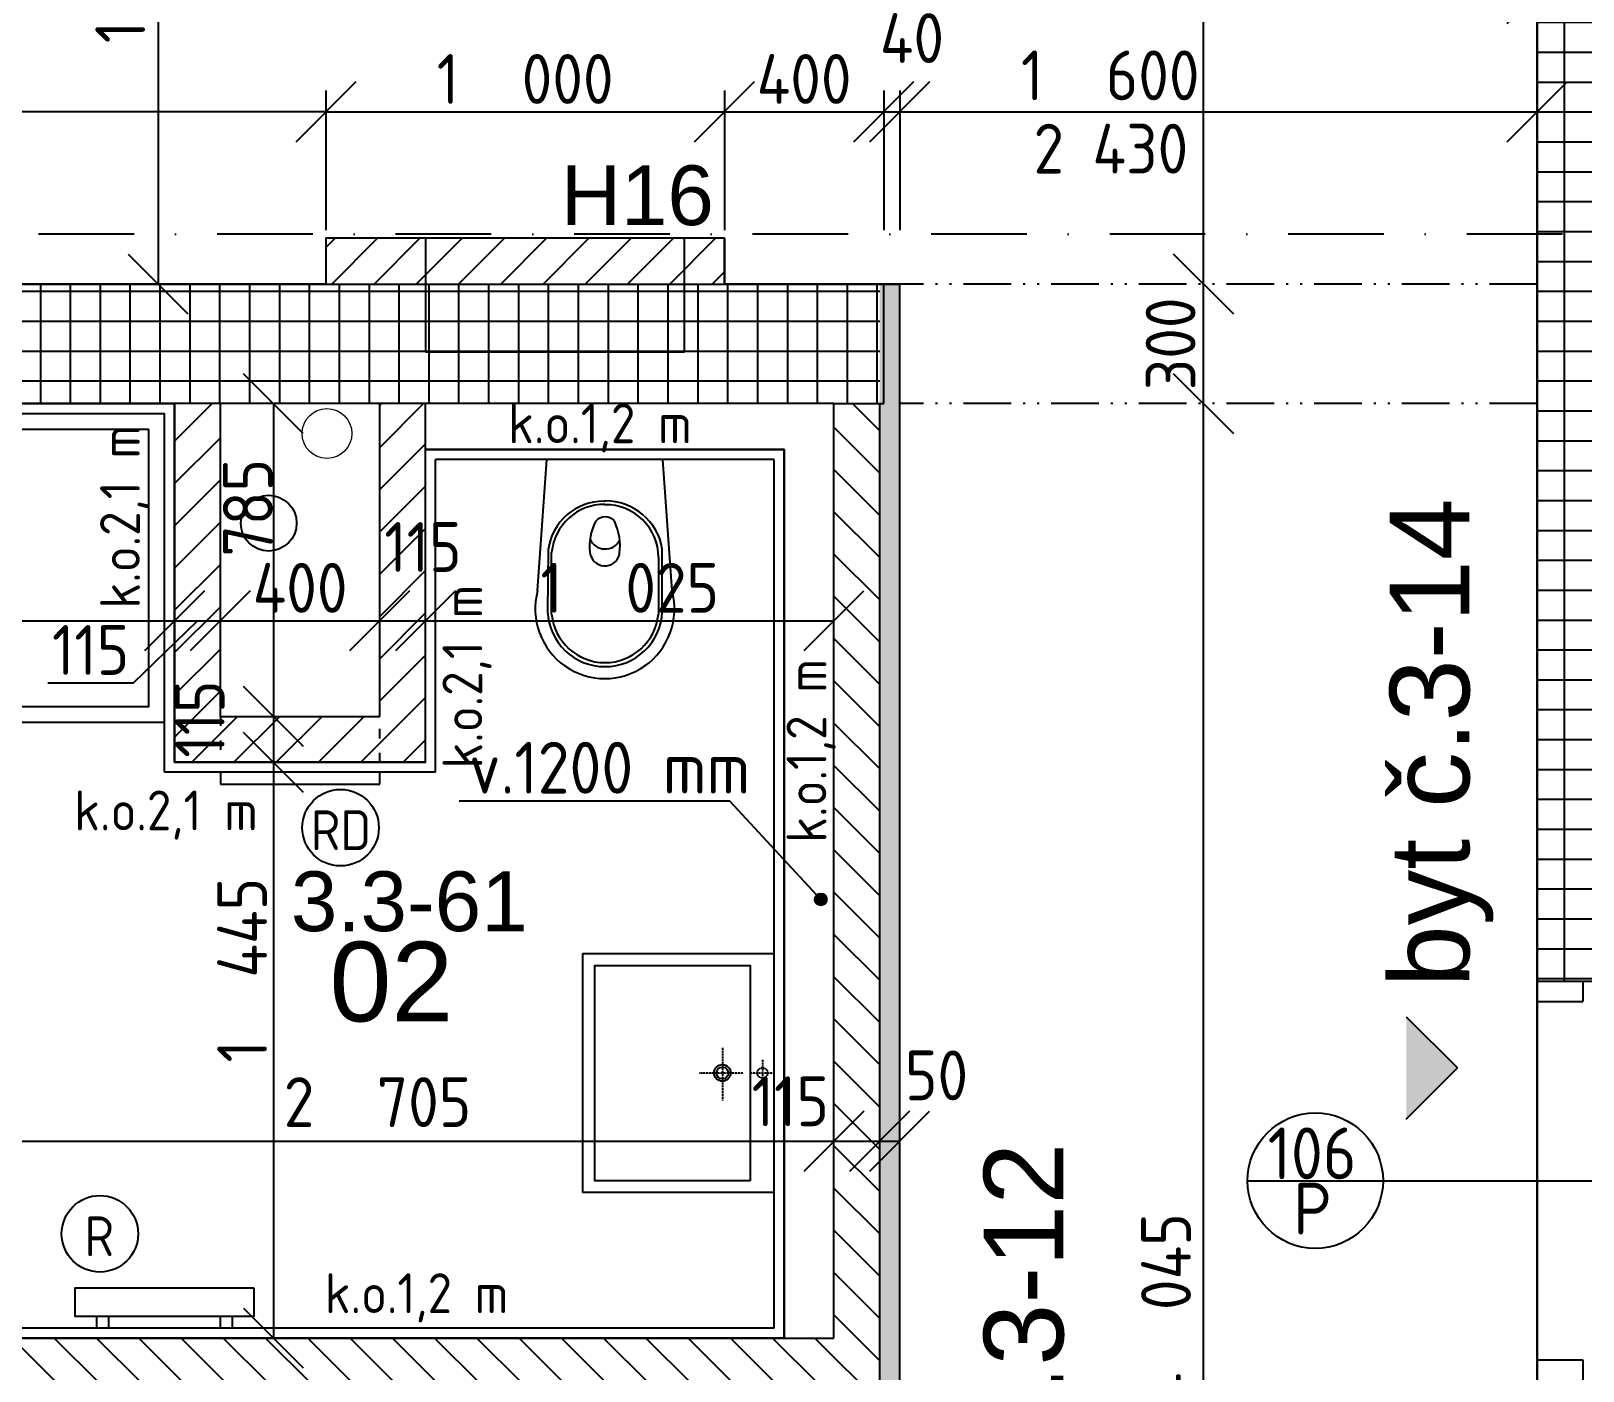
# Model space of a CAD drawing. Extents: x 4511820 to 5180432, y -1526536 to -944957.
# Drawn here: x 5105452 to 5109347, y -1117882 to -1114519 of the extents above; entities that cross this region are included whole.
import ezdxf

# ---------------------------------------------------------------- set-up
doc = ezdxf.new("R2010")
doc.units = 0
doc.header["$MEASUREMENT"] = 0
for name, pattern in [('ACAD_ISO03W100', [30, 12, -18]), ('ACAD_ISO12W100', [22, 12, -3, 0.5, -3, 0.5, -3]), ('BODKOCIARKOVANA_3', [5.6, 3, -1.3, 0, -1.3]), ('DASHED', [0.75, 0.5, -0.25])]:
    doc.linetypes.add(name, pattern=pattern)
doc.layers.get('0').update_dxf_attribs({"linetype": 'CONTINUOUS'})
doc.layers.get('Defpoints').update_dxf_attribs({"color": 61, "linetype": 'CONTINUOUS'})
for name, color, linetype in [('DVERE', 45, 'CONTINUOUS'), ('KÓTY', 4, 'CONTINUOUS'), ('MÚRY', 1, 'CONTINUOUS'), ('osi', 253, 'CONTINUOUS'), ('Plochy', 41, 'CONTINUOUS'), ('POPIS', 7, 'CONTINUOUS'), ('TENKÁ', 7, 'CONTINUOUS'), ('tzb', 153, 'CONTINUOUS'), ('Z-Kúrenie', 101, 'CONTINUOUS'), ('ZARIADOVACIE', 144, 'CONTINUOUS'), ('zz-vetr', 52, 'CONTINUOUS'), ('ŠRAFY', 82, 'CONTINUOUS')]:
    doc.layers.add(name, color=color, linetype=linetype)
doc.layers.add('zz-kanal-splaskova', color=37, linetype='CONTINUOUS', lineweight=18)
doc.styles.add('ARIAL', font='arial.ttf')
doc.styles.add('Style-Arial', font='arial.ttf')
doc.styles.add('STYLE1', font='isocp.shx')
doc.dimstyles.new('STANDARD-50', dxfattribs={"dimtxt": 125, "dimasz": 150, "dimexe": 10, "dimexo": 200, "dimgap": 20, "dimtad": 1, "dimdsep": 46, "dimlunit": 6, "dimtxsty": 'STYLE1', "dimblk1": 'OBLIQUE', "dimblk2": 'OBLIQUE', "dimsah": 1, "dimcen": 2.5, "dimse1": 1, "dimse2": 1, "dimadec": 0, "dimazin": 0, "dimtfac": 1, "dimtmove": 1, "dimatfit": 3, "dimldrblk": 'OBLIQUE', "dimfxl": 1, "dimtolj": 1, "dimtzin": 0, "dimarcsym": 0})
pattern_1 = [(45, (515270.5, 303822), (-53.0330086, 53.0330086), [])]
pattern_2 = [(90, (-3307273.674, 668852.734), (-75, 1e-14), []), (180, (-3307273.674, 668852.734), (-1e-14, -75), [])]

# ---------------------------------------------------------------- blocks, each defined once
blk = doc.blocks.new('_OBLIQUE')
at = {"color": 0, "linetype": 'ByBlock'}
blk.add_line((-0.5, -0.5), (0.5, 0.5), dxfattribs=at)
blk = doc.blocks.new('*D17551')
at = {"layer": 'Defpoints', "color": 0}
for p in [(5108395, -1115454.2), (5108432.5, -1115454.2), (5108432.5, -1119499.2)]:
    blk.add_point(p, dxfattribs=at)
at = {"layer": 'KÓTY', "color": 0, "lineweight": -2}
blk.add_line((5108395, -1119499.2), (5108395, -1115454.2), dxfattribs=at)
at = {"layer": 'KÓTY', "color": 0, "linetype": 'ByBlock', "lineweight": -2, "xscale": 150, "yscale": 150, "zscale": 150}
for p, rotation in [((5108395, -1115454.2), 90), ((5108395, -1119499.2), 270)]:
    blk.add_blockref('_OBLIQUE', p, dxfattribs=dict(at, rotation=rotation))
at = {"layer": 'KÓTY', "color": 0, "insert": (5108301, -1117728), "char_height": 125, "attachment_point": 5, "rotation": 90, "style": 'STYLE1'}
blk.add_mtext('\\A1;4ﾠ045', dxfattribs=at)
blk = doc.blocks.new('*D17552')
at = {"layer": 'Defpoints', "color": 0}
for p in [(5108395, -1115154.2), (5108432.5, -1115154.2), (5108432.5, -1115454.2)]:
    blk.add_point(p, dxfattribs=at)
at = {"layer": 'KÓTY', "color": 0, "lineweight": -2}
blk.add_line((5108395, -1115454.2), (5108395, -1115154.2), dxfattribs=at)
at = {"layer": 'KÓTY', "color": 0, "linetype": 'ByBlock', "lineweight": -2, "xscale": 150, "yscale": 150, "zscale": 150}
for p, rotation in [((5108395, -1115154.2), 90), ((5108395, -1115454.2), 270)]:
    blk.add_blockref('_OBLIQUE', p, dxfattribs=dict(at, rotation=rotation))
at = {"layer": 'KÓTY', "color": 0, "insert": (5108312.5, -1115304.2), "char_height": 125, "attachment_point": 5, "rotation": 90, "style": 'STYLE1'}
blk.add_mtext('\\A1;300', dxfattribs=at)
blk = doc.blocks.new('*D17553')
at = {"layer": 'Defpoints', "color": 0}
for p in [(5108395, -1110544.2), (5108762.5, -1110544.2), (5108432.5, -1115154.2)]:
    blk.add_point(p, dxfattribs=at)
at = {"layer": 'KÓTY', "color": 0, "lineweight": -2}
blk.add_line((5108395, -1115154.2), (5108395, -1110544.2), dxfattribs=at)
at = {"layer": 'KÓTY', "color": 0, "linetype": 'ByBlock', "lineweight": -2, "xscale": 150, "yscale": 150, "zscale": 150}
for p, rotation in [((5108395, -1110544.2), 90), ((5108395, -1115154.2), 270)]:
    blk.add_blockref('_OBLIQUE', p, dxfattribs=dict(at, rotation=rotation))
at = {"layer": 'KÓTY', "color": 0, "insert": (5108312.5, -1112849.2), "char_height": 125, "attachment_point": 5, "rotation": 90, "style": 'STYLE1'}
blk.add_mtext('\\A1;4ﾠ610', dxfattribs=at)
blk = doc.blocks.new('*D17696')
at = {"layer": 'Defpoints', "color": 0}
for p in [(5107467.5, -1117305), (5104762.5, -1117799.2), (5107467.5, -1117799.2)]:
    blk.add_point(p, dxfattribs=at)
at = {"layer": 'KÓTY', "color": 0, "lineweight": -2}
blk.add_line((5104762.5, -1117305), (5107467.5, -1117305), dxfattribs=at)
at = {"layer": 'KÓTY', "color": 0, "linetype": 'ByBlock', "lineweight": -2, "xscale": 150, "yscale": 150, "zscale": 150, "rotation": 180}
blk.add_blockref('_OBLIQUE', (5104762.5, -1117305), dxfattribs=at)
at = {"layer": 'KÓTY', "color": 0, "linetype": 'ByBlock', "lineweight": -2, "xscale": 150, "yscale": 150, "zscale": 150}
blk.add_blockref('_OBLIQUE', (5107467.5, -1117305), dxfattribs=at)
at = {"layer": 'KÓTY', "color": 0, "insert": (5106322, -1117207), "char_height": 125, "attachment_point": 5, "style": 'STYLE1'}
blk.add_mtext('\\A1;2ﾠ705', dxfattribs=at)
blk = doc.blocks.new('*D17698')
at = {"layer": 'Defpoints', "color": 0}
for p in [(5105927.5, -1115454.2), (5105927.5, -1116239.2), (5106060.5, -1116239.2)]:
    blk.add_point(p, dxfattribs=at)
at = {"layer": 'KÓTY', "color": 0, "lineweight": -2}
blk.add_line((5106060.5, -1115454.2), (5106060.5, -1116239.2), dxfattribs=at)
at = {"layer": 'KÓTY', "color": 0, "linetype": 'ByBlock', "lineweight": -2, "xscale": 150, "yscale": 150, "zscale": 150}
for p, rotation in [((5106060.5, -1115454.2), 90), ((5106060.5, -1116239.2), 270)]:
    blk.add_blockref('_OBLIQUE', p, dxfattribs=dict(at, rotation=rotation))
at = {"layer": 'KÓTY', "color": 0, "insert": (5105996.5, -1115715.5), "char_height": 125, "attachment_point": 5, "rotation": 90, "style": 'STYLE1'}
blk.add_mtext('\\A1;785', dxfattribs=at)
blk = doc.blocks.new('*D17701')
at = {"layer": 'Defpoints', "color": 0}
for p in [(5104762.5, -1115999), (5105812.5, -1115999), (5105812.5, -1115999)]:
    blk.add_point(p, dxfattribs=at)
at = {"layer": 'KÓTY', "color": 0, "lineweight": -2}
blk.add_line((5104762.5, -1115999), (5105812.5, -1115999), dxfattribs=at)
at = {"layer": 'KÓTY', "color": 0, "linetype": 'ByBlock', "lineweight": -2, "xscale": 150, "yscale": 150, "zscale": 150, "rotation": 180}
blk.add_blockref('_OBLIQUE', (5104762.5, -1115999), dxfattribs=at)
at = {"layer": 'KÓTY', "color": 0, "linetype": 'ByBlock', "lineweight": -2, "xscale": 150, "yscale": 150, "zscale": 150}
blk.add_blockref('_OBLIQUE', (5105812.5, -1115999), dxfattribs=at)
at = {"layer": 'KÓTY', "color": 0, "insert": (5105210, -1115908.5), "char_height": 125, "attachment_point": 5, "style": 'STYLE1'}
blk.add_mtext('\\A1;1ﾠ050', dxfattribs=at)
blk = doc.blocks.new('*D17702')
at = {"layer": 'Defpoints', "color": 0}
for p in [(5105812.5, -1115999), (5105927.5, -1115999), (5105927.5, -1115999)]:
    blk.add_point(p, dxfattribs=at)
at = {"layer": 'KÓTY', "color": 0, "lineweight": -2}
for p, q in [((5105709.2, -1116154.9), (5105870, -1115999)), ((5105812.5, -1115999), (5105927.5, -1115999)), ((5105494.2, -1116154.9), (5105709.2, -1116154.9))]:
    blk.add_line(p, q, dxfattribs=at)
at = {"layer": 'KÓTY', "color": 0, "linetype": 'ByBlock', "lineweight": -2, "xscale": 150, "yscale": 150, "zscale": 150, "rotation": 180}
blk.add_blockref('_OBLIQUE', (5105812.5, -1115999), dxfattribs=at)
at = {"layer": 'KÓTY', "color": 0, "linetype": 'ByBlock', "lineweight": -2, "xscale": 150, "yscale": 150, "zscale": 150}
blk.add_blockref('_OBLIQUE', (5105927.5, -1115999), dxfattribs=at)
at = {"layer": 'KÓTY', "color": 0, "insert": (5105601.7, -1116072.4), "char_height": 125, "attachment_point": 5, "style": 'STYLE1'}
blk.add_mtext('\\A1;115', dxfattribs=at)
blk = doc.blocks.new('*D17703')
at = {"layer": 'Defpoints', "color": 0}
for p in [(5105927.5, -1115999), (5106327.5, -1115999), (5106327.5, -1115999)]:
    blk.add_point(p, dxfattribs=at)
at = {"layer": 'KÓTY', "color": 0, "lineweight": -2}
blk.add_line((5105927.5, -1115999), (5106327.5, -1115999), dxfattribs=at)
at = {"layer": 'KÓTY', "color": 0, "linetype": 'ByBlock', "lineweight": -2, "xscale": 150, "yscale": 150, "zscale": 150, "rotation": 180}
blk.add_blockref('_OBLIQUE', (5105927.5, -1115999), dxfattribs=at)
at = {"layer": 'KÓTY', "color": 0, "linetype": 'ByBlock', "lineweight": -2, "xscale": 150, "yscale": 150, "zscale": 150}
blk.add_blockref('_OBLIQUE', (5106327.5, -1115999), dxfattribs=at)
at = {"layer": 'KÓTY', "color": 0, "insert": (5106127.5, -1115916.5), "char_height": 125, "attachment_point": 5, "style": 'STYLE1'}
blk.add_mtext('\\A1;400', dxfattribs=at)
blk = doc.blocks.new('*D17704')
at = {"layer": 'Defpoints', "color": 0}
for p in [(5106327.5, -1115999), (5106442.5, -1115999), (5106442.5, -1115999)]:
    blk.add_point(p, dxfattribs=at)
at = {"layer": 'KÓTY', "color": 0, "lineweight": -2}
blk.add_line((5106327.5, -1115999), (5106442.5, -1115999), dxfattribs=at)
at = {"layer": 'KÓTY', "color": 0, "linetype": 'ByBlock', "lineweight": -2, "xscale": 150, "yscale": 150, "zscale": 150, "rotation": 180}
blk.add_blockref('_OBLIQUE', (5106327.5, -1115999), dxfattribs=at)
at = {"layer": 'KÓTY', "color": 0, "linetype": 'ByBlock', "lineweight": -2, "xscale": 150, "yscale": 150, "zscale": 150}
blk.add_blockref('_OBLIQUE', (5106442.5, -1115999), dxfattribs=at)
at = {"layer": 'KÓTY', "color": 0, "insert": (5106435.8, -1115814), "char_height": 125, "attachment_point": 5, "style": 'STYLE1'}
blk.add_mtext('\\A1;115', dxfattribs=at)
blk = doc.blocks.new('*D17705')
at = {"layer": 'Defpoints', "color": 0}
for p in [(5106442.5, -1115999), (5107467.5, -1115999), (5107467.5, -1115999)]:
    blk.add_point(p, dxfattribs=at)
at = {"layer": 'KÓTY', "color": 0, "lineweight": -2}
blk.add_line((5106442.5, -1115999), (5107467.5, -1115999), dxfattribs=at)
at = {"layer": 'KÓTY', "color": 0, "linetype": 'ByBlock', "lineweight": -2, "xscale": 150, "yscale": 150, "zscale": 150, "rotation": 180}
blk.add_blockref('_OBLIQUE', (5106442.5, -1115999), dxfattribs=at)
at = {"layer": 'KÓTY', "color": 0, "linetype": 'ByBlock', "lineweight": -2, "xscale": 150, "yscale": 150, "zscale": 150}
blk.add_blockref('_OBLIQUE', (5107467.5, -1115999), dxfattribs=at)
at = {"layer": 'KÓTY', "color": 0, "insert": (5106955, -1115916.5), "char_height": 125, "attachment_point": 5, "style": 'STYLE1'}
blk.add_mtext('\\A1;1ﾠ025', dxfattribs=at)
blk = doc.blocks.new('*D17706')
at = {"layer": 'Defpoints', "color": 0}
for p in [(5106060.5, -1116239.2), (5106060.5, -1116354.2), (5106060.5, -1116354.2)]:
    blk.add_point(p, dxfattribs=at)
at = {"layer": 'KÓTY', "color": 0, "lineweight": -2}
blk.add_line((5106060.5, -1116239.2), (5106060.5, -1116354.2), dxfattribs=at)
at = {"layer": 'KÓTY', "color": 0, "linetype": 'ByBlock', "lineweight": -2, "xscale": 150, "yscale": 150, "zscale": 150}
for p, rotation in [((5106060.5, -1116239.2), 90), ((5106060.5, -1116354.2), 270)]:
    blk.add_blockref('_OBLIQUE', p, dxfattribs=dict(at, rotation=rotation))
at = {"layer": 'KÓTY', "color": 0, "insert": (5105875.5, -1116245.9), "char_height": 125, "attachment_point": 5, "rotation": 90, "style": 'STYLE1'}
blk.add_mtext('\\A1;115', dxfattribs=at)
blk = doc.blocks.new('*D17707')
at = {"layer": 'Defpoints', "color": 0}
for p in [(5105812.5, -1116354.2), (5105812.5, -1117799.2), (5106060.5, -1117799.2)]:
    blk.add_point(p, dxfattribs=at)
at = {"layer": 'KÓTY', "color": 0, "lineweight": -2}
blk.add_line((5106060.5, -1116354.2), (5106060.5, -1117799.2), dxfattribs=at)
at = {"layer": 'KÓTY', "color": 0, "linetype": 'ByBlock', "lineweight": -2, "xscale": 150, "yscale": 150, "zscale": 150}
for p, rotation in [((5106060.5, -1116354.2), 90), ((5106060.5, -1117799.2), 270)]:
    blk.add_blockref('_OBLIQUE', p, dxfattribs=dict(at, rotation=rotation))
at = {"layer": 'KÓTY', "color": 0, "insert": (5105982, -1116876), "char_height": 125, "attachment_point": 5, "rotation": 90, "style": 'STYLE1'}
blk.add_mtext('\\A1;1ﾠ445', dxfattribs=at)
blk = doc.blocks.new('*D17708')
at = {"layer": 'Defpoints', "color": 0}
for p in [(5107467.5, -1117305), (5107582.5, -1117305), (5107582.5, -1117305)]:
    blk.add_point(p, dxfattribs=at)
at = {"layer": 'KÓTY', "color": 0, "lineweight": -2}
blk.add_line((5107467.5, -1117305), (5107582.5, -1117305), dxfattribs=at)
at = {"layer": 'KÓTY', "color": 0, "linetype": 'ByBlock', "lineweight": -2, "xscale": 150, "yscale": 150, "zscale": 150, "rotation": 180}
blk.add_blockref('_OBLIQUE', (5107467.5, -1117305), dxfattribs=at)
at = {"layer": 'KÓTY', "color": 0, "linetype": 'ByBlock', "lineweight": -2, "xscale": 150, "yscale": 150, "zscale": 150}
blk.add_blockref('_OBLIQUE', (5107582.5, -1117305), dxfattribs=at)
at = {"layer": 'KÓTY', "color": 0, "insert": (5107358, -1117205), "char_height": 125, "attachment_point": 5, "style": 'STYLE1'}
blk.add_mtext('\\A1;115', dxfattribs=at)
blk = doc.blocks.new('*D17709')
at = {"layer": 'Defpoints', "color": 0}
for p in [(5107582.5, -1117305), (5107632.5, -1117305), (5107632.5, -1117305)]:
    blk.add_point(p, dxfattribs=at)
at = {"layer": 'KÓTY', "color": 0, "lineweight": -2}
blk.add_line((5107582.5, -1117305), (5107632.5, -1117305), dxfattribs=at)
at = {"layer": 'KÓTY', "color": 0, "linetype": 'ByBlock', "lineweight": -2, "xscale": 150, "yscale": 150, "zscale": 150, "rotation": 180}
blk.add_blockref('_OBLIQUE', (5107582.5, -1117305), dxfattribs=at)
at = {"layer": 'KÓTY', "color": 0, "linetype": 'ByBlock', "lineweight": -2, "xscale": 150, "yscale": 150, "zscale": 150}
blk.add_blockref('_OBLIQUE', (5107632.5, -1117305), dxfattribs=at)
at = {"layer": 'KÓTY', "color": 0, "insert": (5107725, -1117140), "char_height": 125, "attachment_point": 5, "style": 'STYLE1'}
blk.add_mtext('\\A1;50', dxfattribs=at)
blk = doc.blocks.new('*D17714')
at = {"layer": 'Defpoints', "color": 0}
for p in [(5105544, -1113919.2), (5105544, -1115154.2), (5105771, -1115154.2)]:
    blk.add_point(p, dxfattribs=at)
at = {"layer": 'KÓTY', "color": 0, "lineweight": -2}
blk.add_line((5105771, -1113919.2), (5105771, -1115154.2), dxfattribs=at)
at = {"layer": 'KÓTY', "color": 0, "linetype": 'ByBlock', "lineweight": -2, "xscale": 150, "yscale": 150, "zscale": 150}
for p, rotation in [((5105771, -1113919.2), 90), ((5105771, -1115154.2), 270)]:
    blk.add_blockref('_OBLIQUE', p, dxfattribs=dict(at, rotation=rotation))
at = {"layer": 'KÓTY', "color": 0, "insert": (5105676, -1114324.5), "char_height": 125, "attachment_point": 5, "rotation": 90, "style": 'STYLE1'}
blk.add_mtext('\\A1;1ﾠ235', dxfattribs=at)
blk = doc.blocks.new('*D17715')
at = {"layer": 'Defpoints', "color": 0}
for p in [(5109232.5, -1114425), (5102892.5, -1115087.7), (5109232.5, -1115087.7)]:
    blk.add_point(p, dxfattribs=at)
at = {"layer": 'KÓTY', "color": 0, "lineweight": -2}
blk.add_line((5102892.5, -1114425), (5109232.5, -1114425), dxfattribs=at)
at = {"layer": 'KÓTY', "color": 0, "linetype": 'ByBlock', "lineweight": -2, "xscale": 150, "yscale": 150, "zscale": 150, "rotation": 180}
blk.add_blockref('_OBLIQUE', (5102892.5, -1114425), dxfattribs=at)
at = {"layer": 'KÓTY', "color": 0, "linetype": 'ByBlock', "lineweight": -2, "xscale": 150, "yscale": 150, "zscale": 150}
blk.add_blockref('_OBLIQUE', (5109232.5, -1114425), dxfattribs=at)
at = {"layer": 'KÓTY', "color": 0, "insert": (5106062.5, -1114342.5), "char_height": 125, "attachment_point": 5, "style": 'STYLE1'}
blk.add_mtext('\\A1;6ﾠ340', dxfattribs=at)
blk = doc.blocks.new('*D17716')
at = {"layer": 'Defpoints', "color": 0}
for p in [(5107192.5, -1114722), (5106192.5, -1115039.2), (5107192.5, -1115039.2)]:
    blk.add_point(p, dxfattribs=at)
at = {"layer": 'KÓTY', "color": 0, "lineweight": -2}
blk.add_line((5106192.5, -1114722), (5107192.5, -1114722), dxfattribs=at)
at = {"layer": 'KÓTY', "color": 0, "linetype": 'ByBlock', "lineweight": -2, "xscale": 150, "yscale": 150, "zscale": 150, "rotation": 180}
blk.add_blockref('_OBLIQUE', (5106192.5, -1114722), dxfattribs=at)
at = {"layer": 'KÓTY', "color": 0, "linetype": 'ByBlock', "lineweight": -2, "xscale": 150, "yscale": 150, "zscale": 150}
blk.add_blockref('_OBLIQUE', (5107192.5, -1114722), dxfattribs=at)
at = {"layer": 'KÓTY', "color": 0, "insert": (5106692.5, -1114639.5), "char_height": 125, "attachment_point": 5, "style": 'STYLE1'}
blk.add_mtext('\\A1;1ﾠ000', dxfattribs=at)
blk = doc.blocks.new('*D17719')
at = {"layer": 'Defpoints', "color": 0}
for p in [(5109232.5, -1114722), (5107632.5, -1115154.2), (5109232.5, -1115154.2)]:
    blk.add_point(p, dxfattribs=at)
at = {"layer": 'KÓTY', "color": 0, "lineweight": -2}
blk.add_line((5107632.5, -1114722), (5109232.5, -1114722), dxfattribs=at)
at = {"layer": 'KÓTY', "color": 0, "linetype": 'ByBlock', "lineweight": -2, "xscale": 150, "yscale": 150, "zscale": 150, "rotation": 180}
blk.add_blockref('_OBLIQUE', (5107632.5, -1114722), dxfattribs=at)
at = {"layer": 'KÓTY', "color": 0, "linetype": 'ByBlock', "lineweight": -2, "xscale": 150, "yscale": 150, "zscale": 150}
blk.add_blockref('_OBLIQUE', (5109232.5, -1114722), dxfattribs=at)
at = {"layer": 'KÓTY', "color": 0, "insert": (5108161, -1114630.5), "char_height": 125, "attachment_point": 5, "style": 'STYLE1'}
blk.add_mtext('\\A1;1ﾠ600', dxfattribs=at)
blk = doc.blocks.new('*D17720')
at = {"layer": 'Defpoints', "color": 0}
for p in [(5102892.5, -1114722), (5102892.5, -1115154.2), (5106192.5, -1115154.2)]:
    blk.add_point(p, dxfattribs=at)
at = {"layer": 'KÓTY', "color": 0, "lineweight": -2}
blk.add_line((5106192.5, -1114722), (5102892.5, -1114722), dxfattribs=at)
at = {"layer": 'KÓTY', "color": 0, "linetype": 'ByBlock', "lineweight": -2, "xscale": 150, "yscale": 150, "zscale": 150, "rotation": 180}
blk.add_blockref('_OBLIQUE', (5102892.5, -1114722), dxfattribs=at)
at = {"layer": 'KÓTY', "color": 0, "linetype": 'ByBlock', "lineweight": -2, "xscale": 150, "yscale": 150, "zscale": 150}
blk.add_blockref('_OBLIQUE', (5106192.5, -1114722), dxfattribs=at)
at = {"layer": 'KÓTY', "color": 0, "insert": (5104542.5, -1114639.5), "char_height": 125, "attachment_point": 5, "style": 'STYLE1'}
blk.add_mtext('\\A1;3ﾠ300', dxfattribs=at)
blk = doc.blocks.new('*D31514')
at = {"layer": 'Defpoints', "color": 0}
for p in [(5107592.5, -1114722), (5107192.5, -1115039.2), (5107592.5, -1115157.1)]:
    blk.add_point(p, dxfattribs=at)
at = {"layer": 'KÓTY', "color": 0, "lineweight": -2}
blk.add_line((5107192.5, -1114722), (5107592.5, -1114722), dxfattribs=at)
at = {"layer": 'KÓTY', "color": 0, "linetype": 'ByBlock', "lineweight": -2, "xscale": 150, "yscale": 150, "zscale": 150, "rotation": 180}
blk.add_blockref('_OBLIQUE', (5107192.5, -1114722), dxfattribs=at)
at = {"layer": 'KÓTY', "color": 0, "linetype": 'ByBlock', "lineweight": -2, "xscale": 150, "yscale": 150, "zscale": 150}
blk.add_blockref('_OBLIQUE', (5107592.5, -1114722), dxfattribs=at)
at = {"layer": 'KÓTY', "color": 0, "insert": (5107392.5, -1114639.5), "char_height": 125, "attachment_point": 5, "style": 'STYLE1'}
blk.add_mtext('\\A1;400', dxfattribs=at)
blk = doc.blocks.new('*D31515')
at = {"layer": 'Defpoints', "color": 0}
for p in [(5107632.5, -1114722), (5107592.5, -1115154.2), (5107632.5, -1115154.2)]:
    blk.add_point(p, dxfattribs=at)
at = {"layer": 'KÓTY', "color": 0, "lineweight": -2}
blk.add_line((5107592.5, -1114722), (5107632.5, -1114722), dxfattribs=at)
at = {"layer": 'KÓTY', "color": 0, "linetype": 'ByBlock', "lineweight": -2, "xscale": 150, "yscale": 150, "zscale": 150, "rotation": 180}
blk.add_blockref('_OBLIQUE', (5107592.5, -1114722), dxfattribs=at)
at = {"layer": 'KÓTY', "color": 0, "linetype": 'ByBlock', "lineweight": -2, "xscale": 150, "yscale": 150, "zscale": 150}
blk.add_blockref('_OBLIQUE', (5107632.5, -1114722), dxfattribs=at)
at = {"layer": 'KÓTY', "color": 0, "insert": (5107663.3, -1114537), "char_height": 125, "attachment_point": 5, "style": 'STYLE1'}
blk.add_mtext('\\A1;40', dxfattribs=at)

msp = doc.modelspace()

# ---------------------------------------------------------------- hatches: boundary and pattern name
at = {"layer": 'KÓTY'}
h = msp.add_hatch(color=256, dxfattribs=at)
h.dxf.hatch_style = 1
h.paths.add_polyline_path([(5107449.5, -1116698.469, 0.65381715), (5107424.326, -1116687.447, 1.52947961)])
at = {"layer": 'TENKÁ'}
h = msp.add_hatch(color=256, dxfattribs=at)
h.dxf.hatch_style = 1
h.paths.add_polyline_path([(5108904.09, -1117249.602), (5108904.09, -1116992.781), (5109032.5, -1117121.191)])
at = {"layer": 'ŠRAFY', "ltscale": 0.25}
h = msp.add_hatch(dxfattribs=at)
h.set_pattern_fill('ANSI37', color=256, scale=600, angle=45)
h.set_pattern_definition(pattern_2)
h.paths.add_polyline_path([(5109347.5, -1116904.191), (5109532.5, -1116904.191), (5109532.5, -1116789.191), (5109532.5, -1114904.191), (5109532.5, -1114789.191), (5109532.5, -1114389.191), (5109532.5, -1114274.191), (5109532.5, -1114224.191), (5109532.5, -1114154.191), (5109347.5, -1114154.191), (5109347.5, -1114099.191), (5109232.5, -1114099.191), (5109232.5, -1115154.191), (5109232.5, -1115454.191), (5109232.5, -1116904.191)])
h = msp.add_hatch(dxfattribs=at)
h.set_pattern_fill('ANSI31', color=256, scale=600, style=0)
h.set_pattern_definition(pattern_1)
h.paths.add_polyline_path([(5107192.5, -1115154.191), (5107192.5, -1115039.191), (5106192.5, -1115039.191), (5106192.5, -1115154.191)])
h = msp.add_hatch(dxfattribs=at)
h.set_pattern_fill('ANSI37', color=256, scale=600, angle=45)
h.set_pattern_definition(pattern_2)
h.paths.add_polyline_path([(5104092.5, -1115269.191), (5104092.5, -1115454.191), (5104647.5, -1115454.191), (5104762.5, -1115454.191), (5105812.5, -1115454.191), (5105927.5, -1115454.191), (5106327.5, -1115454.191), (5106442.5, -1115454.191), (5107467.5, -1115454.191), (5107582.5, -1115454.191), (5107582.5, -1115154.191), (5107192.5, -1115154.191), (5106192.5, -1115154.191), (5104092.5, -1115154.191)])
at = {"layer": 'ŠRAFY'}
h = msp.add_hatch(dxfattribs=at)
h.set_pattern_fill('DOTS', color=256, scale=250, angle=90)
h.paths.add_polyline_path([(5107582.5, -1115154.191), (5107582.5, -1117964.191), (5107632.5, -1117964.191), (5107632.5, -1115154.191)])
at = {"layer": 'ŠRAFY', "ltscale": 0.25}
h = msp.add_hatch(dxfattribs=at)
h.set_pattern_fill('ANSI31', color=256, scale=600, angle=90, style=0)
h.set_pattern_definition([(135, (-2904913.184, 222662.926), (-53.0330086, -53.0330086), [])])
h.paths.add_polyline_path([(5107467.5, -1115454.191), (5107467.5, -1117799.191), (5104762.5, -1117799.191), (5104647.5, -1117799.191), (5102892.5, -1117799.191), (5102892.5, -1117124.191), (5102777.5, -1117124.191), (5102777.5, -1117914.191), (5107467.5, -1117914.191), (5107467.5, -1117964.191), (5107582.5, -1117964.191), (5107582.5, -1115454.191)])
h = msp.add_hatch(dxfattribs=at)
h.set_pattern_fill('ANSI31', color=256, scale=600, style=0)
h.set_pattern_definition(pattern_1)
h.paths.add_polyline_path([(5105812.5, -1115454.191), (5105812.5, -1116354.191), (5106442.5, -1116354.191), (5106442.5, -1115454.191), (5106327.5, -1115454.191), (5106327.5, -1116239.191), (5105927.5, -1116239.191), (5105927.5, -1115454.191)])

# ---------------------------------------------------------------- linework, layer by layer
at = {"layer": 'DVERE'}
msp.add_line((5109232.5, -1117854.191), (5109232.5, -1116954.191), dxfattribs=at)
at = {"layer": 'DVERE', "ltscale": 0.25}
for p, q in [((5108505.672, -1117404.191), (5108845.672, -1117404.191)), ((5108782.672, -1117404.191), (5110185.328, -1117404.191))]:
    msp.add_line(p, q, dxfattribs=at)
msp.add_circle((5108675.672, -1117404.191), 170, dxfattribs=at)
at = {"layer": 'KÓTY', "ltscale": 0.25}
for p, q in [((5106192.5, -1114668.597), (5106192.5, -1115018.597)), ((5107192.5, -1114668.597), (5107192.5, -1115018.597)), ((5107592.5, -1114668.597), (5107592.5, -1115018.597)), ((5107632.5, -1114668.597), (5107632.5, -1115018.597))]:
    msp.add_line(p, q, dxfattribs=at)
at = {"layer": 'KÓTY'}
for p, q in [((5107206.5, -1116451.469), (5106527, -1116451.469)), ((5107434.5, -1116698.469), (5107206.5, -1116451.469))]:
    msp.add_line(p, q, dxfattribs=at)
msp.add_circle((5107434.5, -1116698.469), 15, dxfattribs=at)
at = {"layer": 'MÚRY'}
for p, q in [((5109232.5, -1116954.191), (5109232.5, -1114049.191)), ((5107192.5, -1115039.191), (5106192.5, -1115039.191)), ((5106192.5, -1115039.191), (5106192.5, -1115154.191)), ((5107192.5, -1115039.191), (5107192.5, -1115154.191)), ((5104042.5, -1115154.191), (5106192.5, -1115154.191)), ((5107192.5, -1115154.191), (5107632.5, -1115154.191)), ((5107632.5, -1117964.191), (5107632.5, -1115154.191)), ((5105812.5, -1115454.191), (5104762.5, -1115454.191)), ((5105812.5, -1116354.191), (5105812.5, -1115454.191)), ((5106327.5, -1115454.191), (5105927.5, -1115454.191)), ((5105927.5, -1116239.191), (5105927.5, -1115454.191)), ((5106327.5, -1116239.191), (5106327.5, -1115454.191)), ((5107467.5, -1115454.191), (5106442.5, -1115454.191)), ((5106442.5, -1116354.191), (5106442.5, -1115454.191)), ((5107467.5, -1117799.191), (5107467.5, -1115454.191)), ((5105927.5, -1116239.191), (5106327.5, -1116239.191)), ((5109532.5, -1116904.191), (5109347.5, -1116904.191)), ((5109347.5, -1116904.191), (5109347.5, -1116954.191)), ((5109232.5, -1116954.191), (5109347.5, -1116954.191)), ((5109232.5, -1119499.191), (5109232.5, -1117854.191)), ((5109232.5, -1117854.191), (5109347.5, -1117854.191)), ((5109347.5, -1117854.191), (5109347.5, -1117904.191))]:
    msp.add_line(p, q, dxfattribs=at)
at = {"layer": 'MÚRY', "ltscale": 0.25}
for p, q in [((5106442.5, -1116354.191), (5105812.5, -1116354.191)), ((5104762.5, -1117799.191), (5107467.5, -1117799.191))]:
    msp.add_line(p, q, dxfattribs=at)
at = {"layer": 'osi', "linetype": 'BODKOCIARKOVANA_3', "ltscale": 80}
msp.add_line((5157242.5, -1115029.191), (5093572.5, -1115029.191), dxfattribs=at)
at = {"layer": 'Plochy'}
for points in [[(5102892.5, -1115154.191), (5102892.5, -1113604.191), (5104092.5, -1113604.191), (5104092.5, -1113884.191), (5105192.5, -1113884.191), (5105192.5, -1113919.191), (5105392.5, -1113919.191), (5105392.5, -1112494.191), (5107192.5, -1112494.191), (5107192.5, -1110544.191), (5109232.5, -1110544.191), (5109232.5, -1119499.191), (5107632.5, -1119499.191), (5107632.5, -1115154.191), (5107192.5, -1115154.191), (5107192.5, -1115039.191), (5106192.5, -1115039.191), (5106192.5, -1115154.191)], [(5104762.5, -1117799.191), (5104762.5, -1115454.191), (5105812.5, -1115454.191), (5105812.5, -1116354.191), (5106442.5, -1116354.191), (5106442.5, -1115569.191), (5107342.5, -1115569.191), (5107342.5, -1117799.191)]]:
    msp.add_lwpolyline(points, close=True, dxfattribs=at)
at = {"layer": 'TENKÁ'}
for p, q in [((5106192.5, -1115154.191), (5107192.5, -1115154.191)), ((5105927.5, -1115454.191), (5105812.5, -1115454.191)), ((5106442.5, -1115454.191), (5106327.5, -1115454.191)), ((5107467.5, -1115454.191), (5107592.5, -1115454.191)), ((5109347.5, -1116904.191), (5109232.5, -1116904.191)), ((5108904.09, -1116992.781), (5109032.5, -1117121.191)), ((5108904.09, -1117249.602), (5109032.5, -1117121.191))]:
    msp.add_line(p, q, dxfattribs=at)
at = {"layer": 'TENKÁ', "ltscale": 0.25}
for p, q in [((5107592.5, -1115454.191), (5107592.5, -1115154.191)), ((5107582.5, -1118014.191), (5107582.5, -1115454.191)), ((5104787.5, -1115479.191), (5105787.5, -1115479.191)), ((5105787.5, -1116379.191), (5105787.5, -1115479.191)), ((5107342.5, -1115569.191), (5106442.5, -1115569.191)), ((5107342.5, -1117799.191), (5107342.5, -1115569.191)), ((5106467.5, -1116379.191), (5106467.5, -1115594.191)), ((5107317.5, -1115594.191), (5106467.5, -1115594.191)), ((5107317.5, -1117774.191), (5107317.5, -1115594.191)), ((5105787.5, -1116254.191), (5104787.5, -1116254.191)), ((5106467.5, -1116379.191), (5105787.5, -1116379.191)), ((5107317.5, -1117774.191), (5104762.5, -1117774.191))]:
    msp.add_line(p, q, dxfattribs=at)
at = {"layer": 'TENKÁ', "linetype": 'ACAD_ISO12W100', "ltscale": 10}
for p, q in [((5109232.5, -1115154.191), (5107632.5, -1115154.191)), ((5109232.5, -1115454.191), (5107632.5, -1115454.191))]:
    msp.add_line(p, q, dxfattribs=at)
at = {"layer": 'tzb'}
for p, q in [((5106442.5, -1115039.191), (5106442.5, -1115324.191)), ((5107092.5, -1115324.191), (5107092.5, -1115039.191)), ((5106442.5, -1115324.191), (5107092.5, -1115324.191)), ((5105927.5, -1116379.191), (5105927.5, -1116409.191)), ((5106327.5, -1116409.191), (5106327.5, -1116379.191)), ((5105927.5, -1116409.191), (5106327.5, -1116409.191))]:
    msp.add_line(p, q, dxfattribs=at)
at = {"layer": 'tzb', "linetype": 'ACAD_ISO03W100', "ltscale": 2}
for p, q in [((5105927.5, -1116239.191), (5105927.5, -1116354.191)), ((5106327.5, -1116354.191), (5106327.5, -1116239.191))]:
    msp.add_line(p, q, dxfattribs=at)
at = {"layer": 'tzb'}
msp.add_circle((5106229.022, -1116518.418), 96, dxfattribs=at)
at = {"layer": 'Z-Kúrenie', "linetype": 'Continuous'}
for p, q in [((5105617.5, -1117774.191), (5105617.5, -1117744.191)), ((5105647.5, -1117774.191), (5105647.5, -1117744.191)), ((5105927.5, -1117774.191), (5105927.5, -1117744.191)), ((5105957.5, -1117774.191), (5105957.5, -1117744.191))]:
    msp.add_line(p, q, dxfattribs=at)
msp.add_lwpolyline([(5106012.5, -1117674.191), (5105562.5, -1117674.191), (5105562.5, -1117744.191), (5106012.5, -1117744.191)], close=True, dxfattribs=at)
msp.add_circle((5105625.071, -1117537.406), 96, dxfattribs=at)
at = {"layer": 'ZARIADOVACIE'}
for p, q in [((5106723.687, -1115924.19), (5106746.763, -1115594.191)), ((5107061.314, -1115924.19), (5107038.238, -1115594.191)), ((5106749.956, -1115821.326), (5106748.83, -1115976.481)), ((5106758.853, -1115982.655), (5106758.853, -1115827.994)), ((5107026.863, -1115839.834), (5107026.863, -1115982.655)), ((5107036.718, -1115976.481), (5107036.718, -1115819.072))]:
    msp.add_line(p, q, dxfattribs=at)
at = {"layer": 'ZARIADOVACIE', "linetype": 'Continuous'}
for p, q in [((5106890.802, -1115699.071), (5106893.619, -1115698.508)), ((5106892.5, -1115707.16), (5106893.396, -1115707.981)), ((5106929.065, -1115833.189), (5106929.226, -1115829.479))]:
    msp.add_line(p, q, dxfattribs=at)
at = {"layer": 'ZARIADOVACIE', "ltscale": 0.25}
for p, q in [((5106837.5, -1117434.191), (5106837.5, -1116834.191)), ((5106837.5, -1116834.191), (5107317.5, -1116834.191)), ((5107317.5, -1117434.191), (5106837.5, -1117434.191))]:
    msp.add_line(p, q, dxfattribs=at)
at = {"layer": 'ZARIADOVACIE', "linetype": 'DASHED'}
for p, q in [((5107187.729, -1117071.203), (5107187.729, -1117202.657)), ((5107288.152, -1117101.328), (5107288.152, -1117167.055)), ((5107238.393, -1117134.191), (5107128.848, -1117134.191)), ((5107312.799, -1117134.191), (5107260.765, -1117134.191))]:
    msp.add_line(p, q, dxfattribs=at)
at = {"layer": 'ZARIADOVACIE', "linetype": 'Continuous'}
msp.add_lwpolyline([(5105747.5, -1115519.191), (5104827.5, -1115519.191), (5104827.5, -1116214.191), (5105747.5, -1116214.191)], close=True, dxfattribs=at)
at = {"layer": 'ZARIADOVACIE', "ltscale": 0.25}
msp.add_lwpolyline([(5107257.5, -1117404.191), (5106867.5, -1117404.191), (5106867.5, -1116864.191), (5107257.5, -1116864.191)], close=True, dxfattribs=at)
msp.add_lwpolyline([(5107257.5, -1117404.191), (5106867.5, -1117404.191), (5106867.5, -1116864.191), (5107257.5, -1116864.191)], close=True, dxfattribs=at)
at = {"layer": 'ZARIADOVACIE', "linetype": 'Continuous'}
for centre, radius in [((5107187.462, -1117133.918), 20.877), ((5107187.729, -1117134.191), 14.781)]:
    msp.add_circle(centre, radius, dxfattribs=at)
at = {"layer": 'ZARIADOVACIE', "linetype": 'DASHED'}
msp.add_circle((5107288.152, -1117133.878), 12.931, dxfattribs=at)
at = {"layer": 'ZARIADOVACIE', "linetype": 'Continuous'}
for centre, radius, start, end in [((5106889.449, -1115839.772), 140.707, 89.449007, 172.467037), ((5106891.57, -1115840.457), 133.3, 89.600093, 174.635422), ((5106894.98, -1115839.855), 131.883, 0.009129, 90.688221), ((5106893.937, -1115843.335), 144.828, 9.644186, 90.125906), ((5106988.274, -1115812.109), 134.275, 152.591351, 186.76835), ((5106892.996, -1115767.899), 29.701, 35.733795, 143.655963), ((5106792.387, -1115810.1), 138.205, 351.939221, 25.522023), ((5106893.069, -1115777.789), 41.261, 203.590956, 333.232972), ((5106892.5, -1115823.504), 37.825, 186.725682, 345.163801), ((5106892.5, -1115969.423), 174.768, 164.999903, 14.999834), ((5106892.774, -1115970.107), 144.085, 182.535471, 357.464529), ((5106892.858, -1115969.547), 134.645, 185.586614, 354.413386)]:
    msp.add_arc(centre, radius, start, end, dxfattribs=at)
at = {"layer": 'zz-kanal-splaskova'}
msp.add_circle((5106195, -1115529.191), 62.5, dxfattribs=at)
at = {"layer": 'zz-vetr'}
msp.add_circle((5106048.692, -1115754.191), 70, dxfattribs=at)

# ---------------------------------------------------------------- texts
at = {"layer": 'DVERE', "style": 'STYLE1'}
for s, p in [('106', (5108556.142, -1117400.691)), ('P', (5108620.642, -1117539.328))]:
    msp.add_text(s, height=130, dxfattribs=at).set_placement(p)
at = {"layer": 'KÓTY', "insert": (5108162.498, -1114814.457), "char_height": 125, "attachment_point": 5, "style": 'STYLE1'}
msp.add_mtext('\\A1;2 430', dxfattribs=at)
at = {"layer": 'POPIS', "color": 41, "ltscale": 0.25, "style": 'Style-Arial'}
for s, p in [('byt č.3-14', (5109062.471, -1116918.887)), ('byt č.3-12', (5108043.474, -1118535.991))]:
    msp.add_text(s, height=200, rotation=90, dxfattribs=at).set_placement(p)
at = {"layer": 'POPIS', "lineweight": 40, "ltscale": 0.25, "style": 'ARIAL'}
for s, height, p in [('3.3-61', 150, (5106104.411, -1116778.079)), ('02', 200, (5106201.329, -1117004.579))]:
    msp.add_text(s, height=height, dxfattribs=at).set_placement(p)
at = {"layer": 'TENKÁ', "linetype": 'Continuous', "style": 'STYLE1'}
for s, height, p in [('k.o.1,2 m', 100, (5106649.662, -1115553.513)), ('v.1200 mm', 130, (5106551.372, -1116432.886)), ('k.o.2,1 m', 100, (5105560.532, -1116525.014)), ('k.o.1,2 m', 100, (5106189.458, -1117736.553))]:
    msp.add_text(s, height=height, dxfattribs=at).set_placement(p)
for s, p in [('k.o.2,1 m', (5105725.542, -1115968.542)), ('k.o.2,1 m', (5106584.889, -1116369.953)), ('k.o.1,2 m', (5107448.629, -1116556.052))]:
    msp.add_text(s, height=100, rotation=90, dxfattribs=at).set_placement(p)
at = {"layer": 'tzb', "lineweight": 40, "ltscale": 0.25, "style": 'ARIAL'}
msp.add_text('H16', height=150, dxfattribs=at).set_placement((5106781.671, -1115006.342))
at = {"layer": 'tzb', "style": 'STYLE1'}
msp.add_text('RD', height=100, dxfattribs=at).set_placement((5106154.394, -1116574.617))
at = {"layer": 'Z-Kúrenie', "linetype": 'Continuous', "style": 'STYLE1'}
msp.add_text('R', height=100, dxfattribs=at).set_placement((5105586.443, -1117593.606))

# ---------------------------------------------------------------- dimensions: what is measured, and where the dimension line sits
at = {"layer": 'KÓTY'}
for base, p1, p2, picture, middle in [((5108395, -1110544.191), (5108432.5, -1115154.191), (5108762.5, -1110544.191), '*D17553', (5108312.457, -1112849.191)), ((5108395, -1115154.191), (5108432.5, -1115454.191), (5108432.5, -1115154.191), '*D17552', (5108312.5, -1115304.191)), ((5106060.5, -1116354.191), (5106060.5, -1116239.191), (5106060.5, -1116354.191), '*D17706', (5105875.5, -1116245.941))]:
    dim = msp.add_linear_dim(base=base, p1=p1, p2=p2, angle=90, dimstyle='STANDARD-50', dxfattribs=at)
    dim.commit()
    dim.dimension.update_dxf_attribs({"geometry": picture, "text_midpoint": middle})
for base, p1, p2, picture, middle in [((5105771, -1115154.191), (5105544, -1113919.191), (5105544, -1115154.191), '*D17714', (5105758.5, -1114324.5)), ((5106060.5, -1116239.191), (5105927.5, -1115454.191), (5105927.5, -1116239.191), '*D17698', (5106079, -1115715.5)), ((5108395, -1115454.191), (5108432.5, -1119499.191), (5108432.5, -1115454.191), '*D17551', (5108383.5, -1117728)), ((5106060.5, -1117799.191), (5105812.5, -1116354.191), (5105812.5, -1117799.191), '*D17707', (5106064.5, -1116876))]:
    dim = msp.add_linear_dim(base=base, p1=p1, p2=p2, angle=90, dimstyle='STANDARD-50', dxfattribs=at)
    dim.commit()
    dim.dimension.update_dxf_attribs({"geometry": picture, "text_midpoint": middle, "dimtype": 160})
for base, p1, p2, picture, middle in [((5109232.5, -1114425), (5102892.5, -1115087.691), (5109232.5, -1115087.691), '*D17715', (5106062.5, -1114342.457)), ((5107632.5, -1114722), (5107592.5, -1115154.191), (5107632.5, -1115154.191), '*D31515', (5107663.25, -1114537)), ((5102892.5, -1114722), (5106192.5, -1115154.191), (5102892.5, -1115154.191), '*D17720', (5104542.5, -1114639.457)), ((5107192.5, -1114722), (5106192.5, -1115039.191), (5107192.5, -1115039.191), '*D17716', (5106692.5, -1114639.457)), ((5107592.5, -1114722), (5107192.5, -1115039.191), (5107592.5, -1115157.14), '*D31514', (5107392.5, -1114639.5)), ((5106442.5, -1115999), (5106327.5, -1115999), (5106442.5, -1115999), '*D17704', (5106435.75, -1115814)), ((5106327.5, -1115999), (5105927.5, -1115999), (5106327.5, -1115999), '*D17703', (5106127.5, -1115916.5)), ((5107467.5, -1115999), (5106442.5, -1115999), (5107467.5, -1115999), '*D17705', (5106955, -1115916.457))]:
    dim = msp.add_linear_dim(base=base, p1=p1, p2=p2, dimstyle='STANDARD-50', dxfattribs=at)
    dim.commit()
    dim.dimension.update_dxf_attribs({"geometry": picture, "text_midpoint": middle})
for base, p1, p2, picture, middle in [((5109232.5, -1114722), (5107632.5, -1115154.191), (5109232.5, -1115154.191), '*D17719', (5108161, -1114713)), ((5105812.5, -1115999), (5104762.5, -1115999), (5105812.5, -1115999), '*D17701', (5105210, -1115991)), ((5105927.5, -1115999), (5105812.5, -1115999), (5105927.5, -1115999), '*D17702', (5105689.153, -1116154.855)), ((5107632.5, -1117305), (5107582.5, -1117305), (5107632.5, -1117305), '*D17709', (5107725, -1117222.5)), ((5107467.5, -1117305), (5104762.5, -1117799.191), (5107467.5, -1117799.191), '*D17696', (5106322, -1117289.5)), ((5107582.5, -1117305), (5107467.5, -1117305), (5107582.5, -1117305), '*D17708', (5107358, -1117287.5))]:
    dim = msp.add_linear_dim(base=base, p1=p1, p2=p2, dimstyle='STANDARD-50', dxfattribs=at)
    dim.commit()
    dim.dimension.update_dxf_attribs({"geometry": picture, "text_midpoint": middle, "dimtype": 160})

doc.saveas('drawing.dxf')
